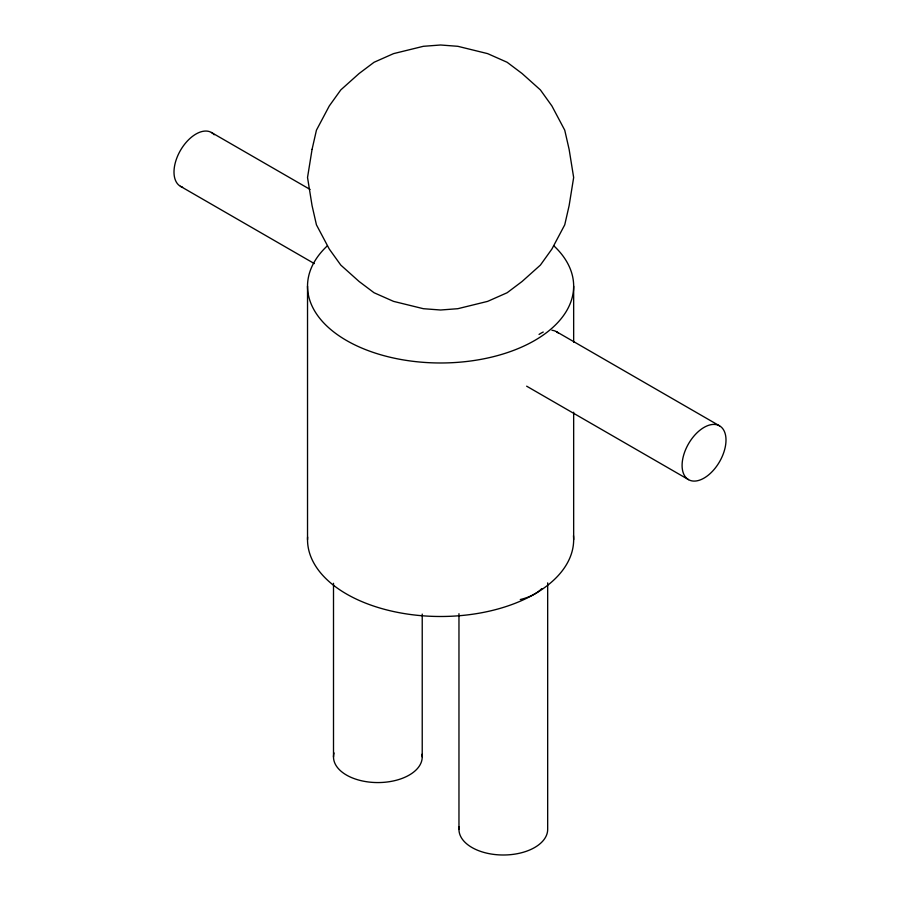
<?xml version="1.0" encoding="UTF-8"?>
<svg xmlns="http://www.w3.org/2000/svg" width="900" height="900" viewBox="0 0 900 900"><rect width="100%" height="100%" fill="white"/><g stroke="black" fill="none" stroke-linecap="round" stroke-linejoin="round"><path stroke-width="1.35" d="M211.477 132.514L310.061 189.428M556.481 331.695L719.572 425.858A31.05 17.921 -60 0 1 709.729 473.951A31.05 17.921 -60 0 1 682.841 458.426A31.05 17.921 -60 0 1 719.572 425.858M180.428 186.289L314.314 263.588M526.646 386.179L688.523 479.632M573.66 286.155L573.66 342.18M573.66 412.211L573.66 539.663M547.673 582.885L547.673 829.395A44.359 25.605 0 0 1 500.996 854.966A44.359 25.605 0 0 1 459.202 826.717M458.966 613.699L458.966 829.395M422.224 614.092L422.224 756.956M333.506 583.279L333.506 756.956M307.53 286.155L307.53 539.663M551.936 330.289A31.05 17.921 -60 0 1 558.371 333.09M539.044 334.429A31.05 17.921 -60 0 1 543.251 332.044M541.733 588.679A44.359 25.605 0 0 1 520.29 599.535M573.48 535.669A133.065 76.826 0 0 1 441.754 616.489A133.065 76.826 0 0 1 307.609 537.007M553.972 245.936A133.065 76.826 0 0 1 527.051 344.554A133.065 76.826 0 0 1 354.127 344.554A133.065 76.826 0 0 1 327.218 245.936M421.976 754.29A44.359 25.605 0 0 1 376.695 782.561A44.359 25.605 0 0 1 334.058 752.951M182.588 187.222A31.05 17.921 -60 0 1 180.945 149.558A31.05 17.921 -60 0 1 214.211 134.775M312.064 149.389L307.53 177.502L312.064 205.627L316.44 224.831L329.276 249.053L340.796 265.095L359.1 281.486L374.062 292.748L393.548 301.376L423.371 308.7L440.595 310.005L457.808 308.7L487.631 301.376L507.127 292.748L522.079 281.486L540.394 265.095L551.903 249.053L564.739 224.831L569.126 205.627L573.66 177.502L569.126 149.389L564.739 130.174L551.903 105.964L540.394 89.91L522.079 73.519L507.127 62.269L487.631 53.629L457.808 46.305L440.595 45L423.371 46.305L393.548 53.629L374.062 62.269L359.1 73.519L340.796 89.91L329.276 105.964L316.44 130.174L312.064 149.389"/></g></svg>
